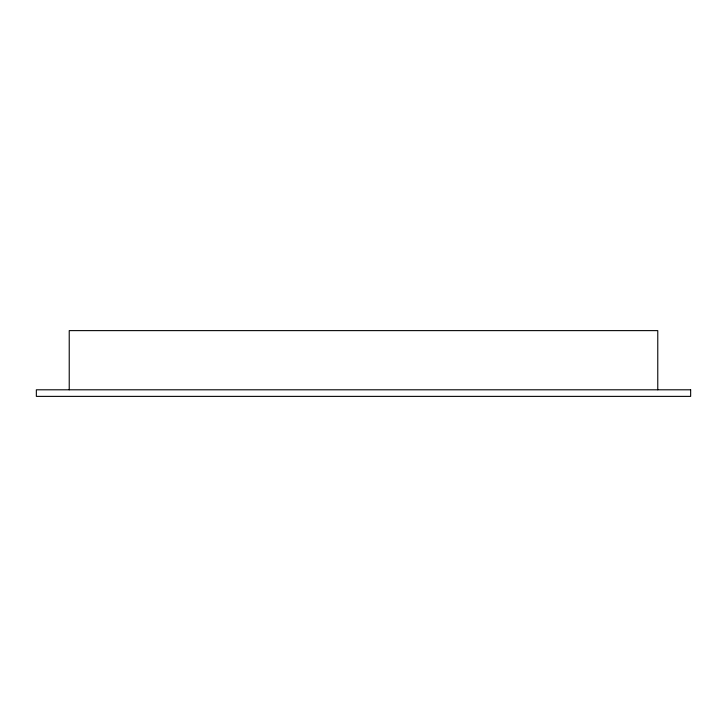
<?xml version="1.0" encoding="UTF-8"?>
<svg xmlns="http://www.w3.org/2000/svg" width="727" height="727" viewBox="0 0 727 727"><rect width="100%" height="100%" fill="white"/><g stroke="black" fill="none" stroke-linecap="round" stroke-linejoin="round"><path stroke-width="1.09" d="M657.771 389.799L657.771 330.621L69.229 330.621L69.229 389.799M690.65 389.799L36.35 389.799L36.35 396.379L690.65 396.379L690.65 389.799"/></g></svg>
